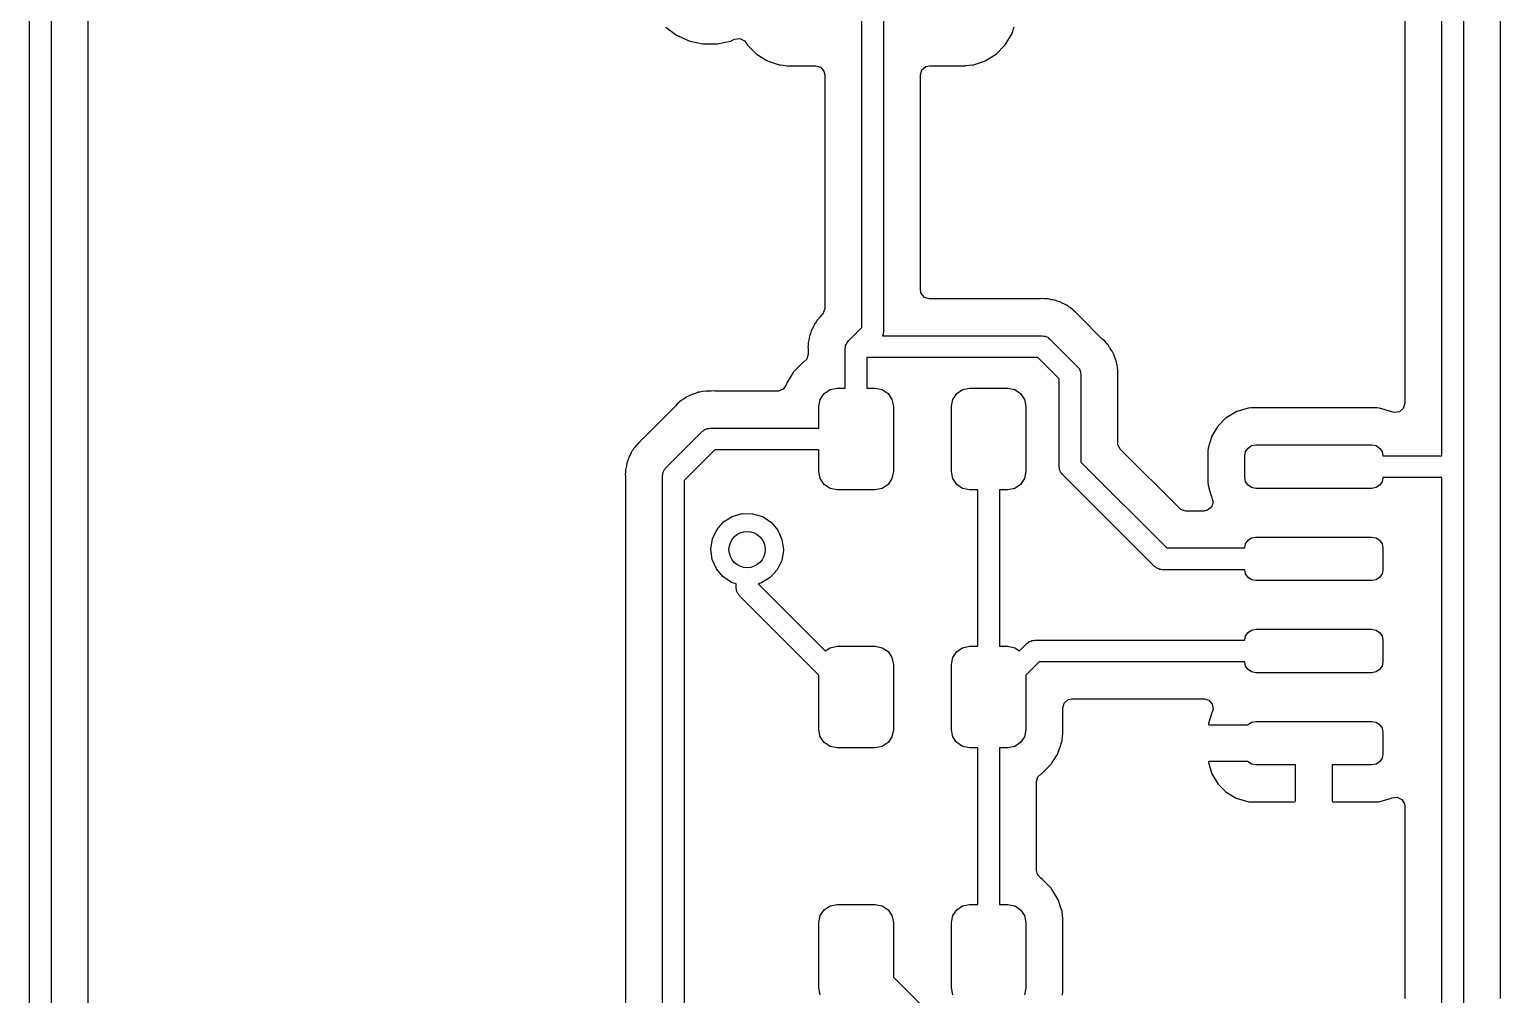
# Model space of a CAD drawing. Extents: x 41 to 172, y -227 to -42.
# Drawn here: x 108.36 to 128.61, y -83.85 to -70.56 of the extents above; entities that cross this region are included whole.
import ezdxf

# ---------------------------------------------------------------- set-up
doc = ezdxf.new("R2010")
doc.units = 0
doc.layers.add('BLACK', color=7, linetype='CONTINUOUS')

msp = doc.modelspace()

# ---------------------------------------------------------------- linework, layer by layer
at = {"layer": 'BLACK', "linetype": 'CONTINUOUS'}
for p, q in [((108.655, -62.15), (108.655, -107.067)), ((108.355, -107.067), (108.355, -62.2121)), ((109.163, -98.8904), (109.163, -62.2321)), ((119.815, -74.6643), (119.815, -66.9642)), ((120.115, -66.902), (120.115, -74.7265)), ((127.8, -76.431), (127.8, -69.305)), ((128.1, -69.305), (128.1, -84.365)), ((127.291, -69.7646), (127.291, -75.7124)), ((128.608, -76.6347), (128.608, -69.7644)), ((117.118, -70.5289), (117.171, -70.5678)), ((117.171, -70.5678), (117.266, -70.6369)), ((117.266, -70.6369), (117.272, -70.6411)), ((117.272, -70.6411), (117.278, -70.6438)), ((117.278, -70.6438), (117.278, -70.6438)), ((117.278, -70.6438), (117.417, -70.7057)), ((118.064, -70.6952), (118.135, -70.6857)), ((118.135, -70.6857), (118.199, -70.7158)), ((121.798, -70.7585), (121.878, -70.629)), ((121.878, -70.629), (121.882, -70.6227)), ((121.878, -70.629), (121.878, -70.629)), ((121.882, -70.6227), (121.915, -70.524)), ((117.417, -70.7057), (117.447, -70.7188)), ((117.447, -70.7188), (117.54, -70.7386)), ((117.54, -70.7386), (117.627, -70.7571)), ((117.627, -70.7571), (117.627, -70.7571)), ((117.627, -70.7571), (117.634, -70.7585)), ((117.634, -70.7585), (117.824, -70.7585)), ((117.824, -70.7585), (117.831, -70.7571)), ((117.831, -70.7571), (117.918, -70.7386)), ((117.831, -70.7571), (117.831, -70.7571)), ((117.918, -70.7386), (118.011, -70.7188)), ((118.011, -70.7188), (118.017, -70.7161)), ((118.017, -70.7161), (118.064, -70.6952)), ((118.017, -70.7161), (118.017, -70.7161)), ((118.199, -70.7158), (118.223, -70.744)), ((118.223, -70.744), (118.242, -70.7743)), ((118.242, -70.7743), (118.367, -70.8993)), ((121.664, -70.8985), (121.789, -70.7733)), ((121.789, -70.7733), (121.798, -70.7585)), ((118.367, -70.8993), (118.373, -70.9031)), ((118.373, -70.9031), (118.373, -70.9031)), ((118.373, -70.9031), (118.51, -70.9877)), ((118.51, -70.9877), (118.517, -70.9921)), ((118.517, -70.9921), (118.54, -70.9997)), ((118.54, -70.9997), (118.679, -71.0456)), ((118.679, -71.0456), (118.679, -71.0456)), ((118.679, -71.0456), (118.685, -71.0478)), ((118.685, -71.0478), (118.692, -71.0485)), ((118.692, -71.0485), (118.692, -71.0485)), ((118.692, -71.0485), (118.732, -71.0526)), ((118.732, -71.0526), (118.79, -71.0585)), ((118.79, -71.0585), (119.18, -71.0585)), ((119.18, -71.0585), (119.248, -71.0785)), ((119.248, -71.0785), (119.295, -71.1322)), ((120.643, -71.1164), (120.697, -71.0699)), ((120.697, -71.0699), (120.749, -71.0585)), ((120.749, -71.0585), (121.24, -71.0585)), ((121.24, -71.0585), (121.244, -71.0582)), ((121.244, -71.0582), (121.339, -71.0482)), ((121.244, -71.0582), (121.244, -71.0582)), ((121.339, -71.0482), (121.346, -71.0475)), ((121.339, -71.0482), (121.339, -71.0482)), ((121.346, -71.0475), (121.353, -71.0453)), ((121.353, -71.0453), (121.49, -70.9997)), ((121.353, -71.0453), (121.353, -71.0453)), ((121.49, -70.9997), (121.514, -70.9916)), ((121.514, -70.9916), (121.664, -70.8985)), ((119.295, -71.1322), (119.306, -71.1845)), ((119.306, -71.1845), (119.306, -74.4011)), ((120.623, -71.1845), (120.643, -71.1164)), ((120.623, -74.1455), (120.623, -71.1845)), ((120.634, -74.1978), (120.623, -74.1455)), ((120.681, -74.2515), (120.634, -74.1978)), ((120.749, -74.2715), (120.681, -74.2515)), ((122.264, -74.2715), (120.749, -74.2715)), ((122.276, -74.2709), (122.264, -74.2715)), ((122.322, -74.2666), (122.276, -74.2709)), ((122.33, -74.2678), (122.322, -74.2666)), ((122.343, -74.2699), (122.33, -74.2678)), ((122.363, -74.2715), (122.343, -74.2699)), ((122.384, -74.2715), (122.363, -74.2715)), ((122.401, -74.2758), (122.384, -74.2715)), ((122.429, -74.283), (122.401, -74.2758)), ((122.441, -74.2854), (122.429, -74.283)), ((122.486, -74.2926), (122.441, -74.2854)), ((122.506, -74.3011), (122.486, -74.2926)), ((122.525, -74.3075), (122.506, -74.3011)), ((122.545, -74.3129), (122.525, -74.3075)), ((122.552, -74.3167), (122.545, -74.3129)), ((122.586, -74.3351), (122.552, -74.3167)), ((122.552, -74.3167), (122.552, -74.3167)), ((122.596, -74.3403), (122.586, -74.3351)), ((119.232, -74.5297), (119.201, -74.5634)), ((119.24, -74.5207), (119.232, -74.5297)), ((119.243, -74.5172), (119.24, -74.5207)), ((119.263, -74.4966), (119.243, -74.5172)), ((119.266, -74.4938), (119.263, -74.4966)), ((119.272, -74.4874), (119.266, -74.4938)), ((119.286, -74.4693), (119.272, -74.4874)), ((119.306, -74.4011), (119.286, -74.4693)), ((122.632, -74.3555), (122.596, -74.3403)), ((122.639, -74.3587), (122.632, -74.3555)), ((122.632, -74.3555), (122.632, -74.3555)), ((122.645, -74.3636), (122.639, -74.3587)), ((122.656, -74.3718), (122.645, -74.3636)), ((122.672, -74.3827), (122.656, -74.3718)), ((122.684, -74.3892), (122.672, -74.3827)), ((122.691, -74.393), (122.684, -74.3892)), ((122.725, -74.4246), (122.691, -74.393)), ((122.734, -74.4324), (122.725, -74.4246)), ((122.737, -74.4351), (122.734, -74.4324)), ((122.758, -74.4556), (122.737, -74.4351)), ((122.761, -74.4584), (122.758, -74.4556)), ((122.8, -74.4952), (122.761, -74.4584)), ((122.812, -74.5069), (122.8, -74.4952)), ((122.817, -74.5136), (122.812, -74.5069)), ((122.825, -74.5224), (122.817, -74.5136)), ((123.121, -74.8192), (122.825, -74.5224)), ((119.115, -74.7299), (119.109, -74.7486)), ((119.12, -74.7092), (119.115, -74.7299)), ((119.143, -74.6687), (119.12, -74.7092)), ((119.148, -74.658), (119.143, -74.6687)), ((119.163, -74.6229), (119.148, -74.658)), ((119.166, -74.6156), (119.163, -74.6229)), ((119.163, -74.6229), (119.163, -74.6229)), ((119.172, -74.6076), (119.166, -74.6156)), ((119.179, -74.5987), (119.172, -74.6076)), ((119.19, -74.5822), (119.179, -74.5987)), ((119.197, -74.5703), (119.19, -74.5822)), ((119.201, -74.5634), (119.197, -74.5703)), ((119.197, -74.5703), (119.197, -74.5703)), ((119.631, -74.8474), (119.815, -74.6643)), ((120.115, -74.7265), (120.109, -74.7456)), ((119.077, -74.9115), (119.074, -74.9327)), ((119.074, -74.9327), (119.076, -74.9562)), ((119.079, -74.8918), (119.077, -74.9115)), ((119.088, -74.8362), (119.079, -74.8703)), ((119.079, -74.8703), (119.079, -74.8918)), ((119.09, -74.8256), (119.088, -74.8362)), ((119.093, -74.8139), (119.09, -74.8256)), ((119.1, -74.7683), (119.093, -74.8116)), ((119.093, -74.8116), (119.093, -74.8139)), ((119.109, -74.7486), (119.1, -74.7683)), ((119.587, -74.9535), (119.593, -74.9344)), ((119.593, -74.9147), (119.602, -74.8976)), ((119.593, -74.9344), (119.593, -74.9147)), ((119.602, -74.8976), (119.608, -74.8785)), ((119.608, -74.8785), (119.622, -74.8645)), ((119.622, -74.8645), (119.631, -74.8474)), ((120.109, -74.7653), (120.101, -74.78)), ((120.101, -74.78), (122.301, -74.78)), ((120.109, -74.7456), (120.109, -74.7653)), ((122.301, -74.78), (122.32, -74.7851)), ((122.32, -74.7851), (122.34, -74.7851)), ((122.34, -74.7851), (122.357, -74.795)), ((122.357, -74.795), (122.376, -74.8001)), ((122.376, -74.8001), (122.39, -74.8141)), ((122.39, -74.8141), (122.407, -74.8239)), ((122.407, -74.8239), (122.788, -75.2049)), ((123.13, -74.8272), (123.121, -74.8192)), ((123.166, -74.8566), (123.13, -74.8272)), ((123.175, -74.8696), (123.166, -74.8566)), ((123.178, -74.874), (123.175, -74.8696)), ((123.191, -74.889), (123.178, -74.874)), ((123.206, -74.9042), (123.191, -74.889)), ((123.228, -74.9405), (123.206, -74.9042)), ((123.23, -74.9439), (123.228, -74.9405)), ((123.236, -74.9539), (123.23, -74.9439)), ((119.007, -75.1477), (119.001, -75.1515)), ((119.019, -75.14), (119.007, -75.1477)), ((119.007, -75.1477), (119.007, -75.1477)), ((119.059, -75.101), (119.019, -75.14)), ((119.079, -75.0328), (119.059, -75.101)), ((119.076, -74.9562), (119.078, -74.9786)), ((119.078, -74.9786), (119.079, -74.9905)), ((119.079, -74.9905), (119.079, -75.0328)), ((119.587, -75.5), (119.587, -74.9535)), ((122.239, -75.08), (119.887, -75.08)), ((119.887, -75.08), (119.887, -75.5)), ((122.532, -75.3731), (122.239, -75.08)), ((123.259, -74.9848), (123.236, -74.9539)), ((123.264, -74.9912), (123.259, -74.9848)), ((123.272, -75.0112), (123.264, -74.9912)), ((123.28, -75.0289), (123.272, -75.0112)), ((123.291, -75.0474), (123.28, -75.0289)), ((123.304, -75.0918), (123.291, -75.0474)), ((123.308, -75.103), (123.304, -75.0918)), ((123.322, -75.1386), (123.308, -75.103)), ((123.325, -75.1459), (123.322, -75.1386)), ((123.322, -75.1386), (123.322, -75.1386)), ((123.327, -75.1655), (123.325, -75.1459)), ((118.872, -75.2829), (118.821, -75.3655)), ((118.876, -75.2767), (118.872, -75.2829)), ((118.872, -75.2829), (118.872, -75.2829)), ((119.001, -75.1515), (118.876, -75.2767)), ((122.788, -75.2049), (122.798, -75.222)), ((122.798, -75.222), (122.812, -75.236)), ((122.812, -75.236), (122.817, -75.2551)), ((122.817, -75.2551), (122.827, -75.2722)), ((122.827, -75.2722), (122.827, -75.2919)), ((122.827, -75.2919), (122.832, -75.311)), ((122.832, -75.311), (122.832, -76.5189)), ((123.328, -75.1672), (123.327, -75.1655)), ((123.332, -75.1866), (123.328, -75.1672)), ((123.338, -75.2072), (123.332, -75.1866)), ((123.338, -75.2151), (123.338, -75.2072)), ((123.339, -75.2533), (123.338, -75.2151)), ((123.34, -75.2652), (123.339, -75.2533)), ((123.34, -75.2696), (123.34, -75.2652)), ((123.34, -75.2987), (123.34, -75.2696)), ((123.341, -75.3026), (123.34, -75.2987)), ((123.343, -75.3735), (123.341, -75.3026)), ((117.585, -75.5544), (117.578, -75.5553)), ((117.605, -75.5504), (117.585, -75.5544)), ((117.625, -75.5444), (117.605, -75.5504)), ((117.671, -75.543), (117.625, -75.5444)), ((117.683, -75.5421), (117.671, -75.543)), ((117.688, -75.5415), (117.683, -75.5421)), ((117.717, -75.5415), (117.688, -75.5415)), ((117.721, -75.5414), (117.717, -75.5415)), ((117.742, -75.5408), (117.721, -75.5414)), ((117.791, -75.5392), (117.742, -75.5408)), ((117.799, -75.5409), (117.791, -75.5392)), ((117.811, -75.5415), (117.799, -75.5409)), ((117.799, -75.5409), (117.799, -75.5409)), ((118.654, -75.5415), (117.811, -75.5415)), ((118.668, -75.5408), (118.654, -75.5415)), ((118.733, -75.5135), (118.668, -75.5408)), ((118.774, -75.4552), (118.733, -75.5135)), ((118.778, -75.4435), (118.774, -75.4552)), ((118.783, -75.4273), (118.778, -75.4435)), ((118.821, -75.3655), (118.783, -75.4273)), ((119.298, -75.5732), (119.379, -75.519)), ((119.379, -75.519), (119.475, -75.5)), ((119.475, -75.5), (119.587, -75.5)), ((119.887, -75.5), (120, -75.5)), ((120, -75.5), (120.096, -75.519)), ((120.096, -75.519), (120.177, -75.5732)), ((121.123, -75.5732), (121.204, -75.519)), ((121.204, -75.519), (121.3, -75.5)), ((121.3, -75.5), (121.825, -75.5)), ((121.825, -75.5), (121.921, -75.519)), ((121.921, -75.519), (122.002, -75.5732)), ((122.532, -76.581), (122.532, -75.3731)), ((123.34, -75.3931), (123.341, -75.3812)), ((123.34, -76.256), (123.34, -75.3931)), ((123.341, -75.3812), (123.343, -75.3735)), ((123.341, -75.3812), (123.341, -75.3812)), ((117.245, -75.7518), (117.237, -75.7605)), ((117.253, -75.7424), (117.245, -75.7518)), ((117.275, -75.7162), (117.253, -75.7424)), ((117.292, -75.7035), (117.275, -75.7162)), ((117.307, -75.6907), (117.292, -75.7035)), ((117.322, -75.6755), (117.307, -75.6907)), ((117.329, -75.6715), (117.322, -75.6755)), ((117.362, -75.652), (117.329, -75.6715)), ((117.329, -75.6715), (117.329, -75.6715)), ((117.372, -75.6455), (117.362, -75.652)), ((117.383, -75.6373), (117.372, -75.6455)), ((117.409, -75.6184), (117.383, -75.6373)), ((117.429, -75.6105), (117.409, -75.6184)), ((117.447, -75.6018), (117.429, -75.6105)), ((117.459, -75.5949), (117.447, -75.6018)), ((117.465, -75.5909), (117.459, -75.5949)), ((117.51, -75.578), (117.465, -75.5909)), ((117.521, -75.5741), (117.51, -75.578)), ((117.557, -75.56), (117.521, -75.5741)), ((117.564, -75.5571), (117.557, -75.56)), ((117.557, -75.56), (117.557, -75.56)), ((117.572, -75.5561), (117.564, -75.5571)), ((117.578, -75.5553), (117.572, -75.5561)), ((117.572, -75.5561), (117.572, -75.5561)), ((119.225, -75.75), (119.244, -75.6543)), ((119.225, -76.05), (119.225, -75.75)), ((119.244, -75.6543), (119.298, -75.5732)), ((120.177, -75.5732), (120.231, -75.6543)), ((120.231, -75.6543), (120.25, -75.75)), ((120.25, -75.75), (120.25, -76.65)), ((121.05, -75.75), (121.069, -75.6543)), ((121.05, -76.65), (121.05, -75.75)), ((121.069, -75.6543), (121.123, -75.5732)), ((122.002, -75.5732), (122.056, -75.6543)), ((122.056, -75.6543), (122.075, -75.75)), ((122.075, -75.75), (122.075, -76.65)), ((127.291, -75.7124), (127.271, -75.7806)), ((117.237, -75.7605), (116.813, -76.1843)), ((124.833, -75.9065), (124.716, -76.0242)), ((124.84, -75.9025), (124.833, -75.9065)), ((124.97, -75.8259), (124.84, -75.9025)), ((124.84, -75.9025), (124.84, -75.9025)), ((124.976, -75.8219), (124.97, -75.8259)), ((124.97, -75.8259), (124.97, -75.8259)), ((124.984, -75.8196), (124.976, -75.8219)), ((125.057, -75.7985), (124.984, -75.8196)), ((124.984, -75.8196), (124.984, -75.8196)), ((125.136, -75.7754), (125.057, -75.7985)), ((125.143, -75.7749), (125.136, -75.7754)), ((125.171, -75.7727), (125.143, -75.7749)), ((125.143, -75.7749), (125.143, -75.7749)), ((125.173, -75.7725), (125.171, -75.7727)), ((125.171, -75.7727), (125.171, -75.7727)), ((126.907, -75.7725), (125.173, -75.7725)), ((126.909, -75.7727), (126.907, -75.7725)), ((126.937, -75.7749), (126.909, -75.7727)), ((126.909, -75.7727), (126.909, -75.7727)), ((126.944, -75.7754), (126.937, -75.7749)), ((126.937, -75.7749), (126.937, -75.7749)), ((127.023, -75.7985), (126.944, -75.7754)), ((127.096, -75.8196), (127.023, -75.7985)), ((127.104, -75.8219), (127.096, -75.8196)), ((127.096, -75.8196), (127.096, -75.8196)), ((127.11, -75.8259), (127.104, -75.8219)), ((127.115, -75.8281), (127.11, -75.8259)), ((127.148, -75.8372), (127.115, -75.8281)), ((127.218, -75.827), (127.148, -75.8372)), ((127.271, -75.7806), (127.218, -75.827)), ((117.115, -76.6019), (117.623, -76.0939)), ((117.623, -76.0939), (117.64, -76.0841)), ((117.64, -76.0841), (117.654, -76.0701)), ((117.654, -76.0701), (117.673, -76.065)), ((117.673, -76.065), (117.69, -76.0551)), ((117.69, -76.0551), (117.71, -76.0551)), ((117.71, -76.0551), (117.729, -76.05)), ((117.729, -76.05), (119.225, -76.05)), ((124.703, -76.046), (124.631, -76.1674)), ((124.712, -76.031), (124.703, -76.046)), ((124.716, -76.0242), (124.712, -76.031)), ((124.712, -76.031), (124.712, -76.031)), ((116.656, -76.362), (116.65, -76.3701)), ((116.663, -76.3532), (116.656, -76.362)), ((116.674, -76.3367), (116.663, -76.3532)), ((116.68, -76.3248), (116.674, -76.3367)), ((116.684, -76.3179), (116.68, -76.3248)), ((116.68, -76.3248), (116.68, -76.3248)), ((116.716, -76.2842), (116.684, -76.3179)), ((116.723, -76.2752), (116.716, -76.2842)), ((116.726, -76.2717), (116.723, -76.2752)), ((116.747, -76.2511), (116.726, -76.2717)), ((116.749, -76.2483), (116.747, -76.2511)), ((116.792, -76.2024), (116.749, -76.2483)), ((116.798, -76.1966), (116.792, -76.2024)), ((116.805, -76.1923), (116.798, -76.1966)), ((116.813, -76.1843), (116.805, -76.1923)), ((117.791, -76.35), (117.371, -76.7701)), ((119.225, -76.35), (117.791, -76.35)), ((119.225, -76.65), (119.225, -76.35)), ((123.343, -76.2828), (123.34, -76.256)), ((123.377, -76.3451), (123.343, -76.2828)), ((124.188, -77.1556), (123.377, -76.3451)), ((124.582, -76.3584), (124.581, -76.3645)), ((124.581, -76.3645), (124.581, -76.7975)), ((124.584, -76.3336), (124.582, -76.3584)), ((124.624, -76.191), (124.584, -76.3272)), ((124.584, -76.3272), (124.584, -76.3336)), ((124.584, -76.3336), (124.584, -76.3336)), ((124.629, -76.175), (124.624, -76.191)), ((124.631, -76.1674), (124.629, -76.175)), ((124.629, -76.175), (124.629, -76.175)), ((125.101, -76.3736), (125.134, -76.3249)), ((125.134, -76.3249), (125.183, -76.2924)), ((125.183, -76.2924), (125.24, -76.281)), ((125.24, -76.281), (126.84, -76.281)), ((126.84, -76.281), (126.897, -76.2924)), ((126.897, -76.2924), (126.946, -76.3249)), ((126.946, -76.3249), (126.979, -76.3736)), ((116.582, -76.5307), (116.576, -76.5684)), ((116.584, -76.5228), (116.582, -76.5307)), ((116.592, -76.5031), (116.584, -76.5228)), ((116.599, -76.4844), (116.592, -76.5031)), ((116.604, -76.4637), (116.599, -76.4844)), ((116.609, -76.4542), (116.604, -76.4637)), ((116.626, -76.4232), (116.609, -76.4542)), ((116.631, -76.4125), (116.626, -76.4232)), ((116.647, -76.3774), (116.631, -76.4125)), ((116.65, -76.3701), (116.647, -76.3774)), ((116.647, -76.3774), (116.647, -76.3774)), ((122.832, -76.5189), (124.014, -77.701)), ((125.09, -76.431), (125.101, -76.3736)), ((125.09, -76.731), (125.09, -76.431)), ((126.979, -76.3736), (126.99, -76.431)), ((126.99, -76.431), (127.8, -76.431)), ((116.561, -76.666), (116.558, -76.6872)), ((116.558, -76.6872), (116.56, -76.7154)), ((116.56, -76.7154), (116.562, -76.7331)), ((116.562, -76.6463), (116.561, -76.666)), ((116.572, -76.5865), (116.562, -76.6248)), ((116.562, -76.6248), (116.562, -76.6463)), ((116.562, -76.7331), (116.562, -76.745)), ((116.562, -76.745), (116.562, -85.6112)), ((116.574, -76.5801), (116.572, -76.5865)), ((116.576, -76.5684), (116.574, -76.5801)), ((117.071, -76.708), (117.076, -76.6889)), ((117.071, -96.774), (117.071, -76.708)), ((117.076, -76.6692), (117.086, -76.6521)), ((117.076, -76.6889), (117.076, -76.6692)), ((117.086, -76.6521), (117.091, -76.633)), ((117.091, -76.633), (117.105, -76.619)), ((117.105, -76.619), (117.115, -76.6019)), ((117.371, -76.7701), (117.371, -96.7119)), ((119.244, -76.7457), (119.225, -76.65)), ((119.298, -76.8268), (119.244, -76.7457)), ((120.231, -76.7457), (120.177, -76.8268)), ((120.25, -76.65), (120.231, -76.7457)), ((121.069, -76.7457), (121.05, -76.65)), ((121.123, -76.8268), (121.069, -76.7457)), ((122.056, -76.7457), (122.002, -76.8268)), ((122.075, -76.65), (122.056, -76.7457)), ((122.537, -76.6001), (122.532, -76.581)), ((122.537, -76.6198), (122.537, -76.6001)), ((122.547, -76.6369), (122.537, -76.6198)), ((122.552, -76.656), (122.547, -76.6369)), ((122.566, -76.67), (122.552, -76.656)), ((122.576, -76.6871), (122.566, -76.67)), ((123.846, -77.9571), (122.576, -76.6871)), ((125.101, -76.7884), (125.09, -76.731)), ((126.99, -76.731), (126.979, -76.7884)), ((127.8, -76.731), (126.99, -76.731)), ((127.8, -84.365), (127.8, -76.731)), ((128.609, -76.6386), (128.608, -76.6347)), ((128.608, -76.7291), (128.609, -76.7172)), ((128.608, -83.9054), (128.608, -76.7291)), ((128.611, -76.7095), (128.609, -76.6386)), ((128.609, -76.7172), (128.611, -76.7095)), ((128.609, -76.7172), (128.609, -76.7172)), ((119.379, -76.881), (119.298, -76.8268)), ((119.475, -76.9), (119.379, -76.881)), ((120, -76.9), (119.475, -76.9)), ((120.096, -76.881), (120, -76.9)), ((120.177, -76.8268), (120.096, -76.881)), ((121.204, -76.881), (121.123, -76.8268)), ((121.3, -76.9), (121.204, -76.881)), ((121.412, -76.9), (121.3, -76.9)), ((121.412, -79.056), (121.412, -76.9)), ((121.825, -76.9), (121.712, -76.9)), ((121.712, -76.9), (121.712, -79.056)), ((121.921, -76.881), (121.825, -76.9)), ((122.002, -76.8268), (121.921, -76.881)), ((124.581, -76.7975), (124.582, -76.7999)), ((124.582, -76.7999), (124.582, -76.8)), ((124.582, -76.8), (124.583, -76.8225)), ((124.583, -76.8225), (124.584, -76.8348)), ((124.584, -76.8348), (124.61, -76.9215)), ((124.61, -76.9215), (124.618, -76.9505)), ((124.618, -76.9505), (124.631, -76.9946)), ((125.134, -76.8371), (125.101, -76.7884)), ((125.183, -76.8696), (125.134, -76.8371)), ((125.24, -76.881), (125.183, -76.8696)), ((126.84, -76.881), (125.24, -76.881)), ((126.897, -76.8696), (126.84, -76.881)), ((126.946, -76.8371), (126.897, -76.8696)), ((126.979, -76.7884), (126.946, -76.8371)), ((124.209, -77.1725), (124.188, -77.1556)), ((124.277, -77.1925), (124.209, -77.1725)), ((124.63, -77.1385), (124.575, -77.183)), ((124.653, -77.0712), (124.63, -77.1385)), ((124.631, -76.9946), (124.635, -77.0024)), ((124.635, -77.0024), (124.636, -77.0032)), ((124.636, -77.0032), (124.638, -77.0087)), ((124.638, -77.0087), (124.637, -77.0091)), ((124.637, -77.0091), (124.653, -77.0712)), ((117.819, -77.4495), (117.913, -77.3432)), ((117.913, -77.3432), (118.033, -77.2676)), ((118.033, -77.2676), (118.169, -77.2286)), ((118.169, -77.2286), (118.311, -77.2295)), ((118.311, -77.2295), (118.447, -77.2701)), ((118.447, -77.2701), (118.566, -77.3472)), ((118.566, -77.3472), (118.658, -77.4546)), ((124.527, -77.1925), (124.277, -77.1925)), ((124.575, -77.183), (124.527, -77.1925)), ((117.737, -77.7179), (117.759, -77.5778)), ((117.759, -77.5778), (117.819, -77.4495)), ((118.658, -77.4546), (118.717, -77.5837)), ((125.134, -77.5949), (125.183, -77.5624)), ((125.183, -77.5624), (125.24, -77.551)), ((125.24, -77.551), (126.84, -77.551)), ((126.84, -77.551), (126.897, -77.5624)), ((126.897, -77.5624), (126.946, -77.5949)), ((117.755, -77.8585), (117.737, -77.7179)), ((118.737, -77.7362), (118.713, -77.876)), ((118.717, -77.5837), (118.737, -77.724)), ((118.737, -77.724), (118.737, -77.7362)), ((124.014, -77.701), (125.09, -77.701)), ((125.09, -77.701), (125.101, -77.6436)), ((125.101, -77.6436), (125.134, -77.5949)), ((126.946, -77.5949), (126.979, -77.6436)), ((126.979, -77.6436), (126.99, -77.701)), ((126.99, -77.701), (126.99, -78.001)), ((117.813, -77.9882), (117.755, -77.8585)), ((118.713, -77.876), (118.652, -78.0036)), ((123.863, -77.9669), (123.846, -77.9571)), ((123.877, -77.9809), (123.863, -77.9669)), ((123.896, -77.986), (123.877, -77.9809)), ((117.904, -78.0967), (117.813, -77.9882)), ((118.022, -78.1753), (117.904, -78.0967)), ((118.087, -78.1957), (118.022, -78.1753)), ((118.436, -78.1829), (118.389, -78.1955)), ((118.556, -78.1087), (118.436, -78.1829)), ((118.652, -78.0036), (118.556, -78.1087)), ((123.913, -77.9959), (123.896, -77.986)), ((123.933, -77.9959), (123.913, -77.9959)), ((123.952, -78.001), (123.933, -77.9959)), ((125.09, -78.001), (123.952, -78.001)), ((125.101, -78.0584), (125.09, -78.001)), ((125.134, -78.1071), (125.101, -78.0584)), ((125.183, -78.1396), (125.134, -78.1071)), ((125.24, -78.151), (125.183, -78.1396)), ((126.84, -78.151), (125.24, -78.151)), ((126.897, -78.1396), (126.84, -78.151)), ((126.946, -78.1071), (126.897, -78.1396)), ((126.979, -78.0584), (126.946, -78.1071)), ((126.99, -78.001), (126.979, -78.0584)), ((118.087, -78.2555), (118.087, -78.1957)), ((118.092, -78.2746), (118.087, -78.2555)), ((118.092, -78.2943), (118.092, -78.2746)), ((118.102, -78.3114), (118.092, -78.2943)), ((118.107, -78.3305), (118.102, -78.3114)), ((118.121, -78.3445), (118.107, -78.3305)), ((118.131, -78.3616), (118.121, -78.3445)), ((119.225, -79.4556), (118.131, -78.3616)), ((118.389, -78.1955), (119.313, -79.1194)), ((122.109, -79.0051), (122.122, -78.9911)), ((122.122, -78.9911), (122.142, -78.986)), ((122.142, -78.986), (122.159, -78.9761)), ((122.159, -78.9761), (122.178, -78.9761)), ((122.178, -78.9761), (122.197, -78.971)), ((122.197, -78.971), (125.09, -78.971)), ((125.09, -78.971), (125.101, -78.9136)), ((125.101, -78.9136), (125.134, -78.8649)), ((125.134, -78.8649), (125.183, -78.8324)), ((125.183, -78.8324), (125.24, -78.821)), ((125.24, -78.821), (126.84, -78.821)), ((126.84, -78.821), (126.897, -78.8324)), ((126.897, -78.8324), (126.946, -78.8649)), ((126.946, -78.8649), (126.979, -78.9136)), ((126.979, -78.9136), (126.99, -78.971)), ((126.99, -78.971), (126.99, -79.271)), ((119.313, -79.1194), (119.379, -79.075)), ((119.379, -79.075), (119.475, -79.056)), ((119.475, -79.056), (120, -79.056)), ((120, -79.056), (120.096, -79.075)), ((120.096, -79.075), (120.177, -79.1292)), ((120.177, -79.1292), (120.231, -79.2103)), ((121.069, -79.2103), (121.123, -79.1292)), ((121.123, -79.1292), (121.204, -79.075)), ((121.204, -79.075), (121.3, -79.056)), ((121.3, -79.056), (121.412, -79.056)), ((121.712, -79.056), (121.825, -79.056)), ((121.825, -79.056), (121.921, -79.075)), ((121.921, -79.075), (121.987, -79.1194)), ((121.987, -79.1194), (122.091, -79.0149)), ((122.091, -79.0149), (122.109, -79.0051)), ((120.231, -79.2103), (120.25, -79.306)), ((120.25, -79.306), (120.25, -80.206)), ((121.05, -79.306), (121.069, -79.2103)), ((121.05, -80.206), (121.05, -79.306)), ((122.26, -79.271), (122.075, -79.4556)), ((125.09, -79.271), (122.26, -79.271)), ((125.101, -79.3284), (125.09, -79.271)), ((125.134, -79.3771), (125.101, -79.3284)), ((125.183, -79.4096), (125.134, -79.3771)), ((126.946, -79.3771), (126.897, -79.4096)), ((126.979, -79.3284), (126.946, -79.3771)), ((126.99, -79.271), (126.979, -79.3284)), ((119.225, -80.206), (119.225, -79.4556)), ((122.075, -79.4556), (122.075, -80.206)), ((125.24, -79.421), (125.183, -79.4096)), ((126.84, -79.421), (125.24, -79.421)), ((126.897, -79.4096), (126.84, -79.421)), ((122.604, -79.8374), (122.657, -79.7909)), ((122.657, -79.7909), (122.709, -79.7795)), ((122.709, -79.7795), (124.528, -79.7795)), ((124.528, -79.7795), (124.596, -79.7995)), ((124.596, -79.7995), (124.642, -79.8532)), ((122.584, -79.9055), (122.604, -79.8374)), ((122.584, -80.2564), (122.584, -79.9055)), ((124.629, -79.9852), (124.59, -80.1196)), ((124.635, -79.9708), (124.629, -79.9852)), ((124.636, -79.9696), (124.635, -79.9708)), ((124.637, -79.9674), (124.636, -79.9696)), ((124.639, -79.9635), (124.637, -79.9674)), ((124.652, -79.9234), (124.638, -79.9634)), ((124.638, -79.9634), (124.639, -79.9635)), ((124.642, -79.8532), (124.652, -79.9234)), ((119.244, -80.3017), (119.225, -80.206)), ((120.25, -80.206), (120.231, -80.3017)), ((121.069, -80.3017), (121.05, -80.206)), ((122.075, -80.206), (122.056, -80.3017)), ((124.59, -80.1196), (124.59, -80.1337)), ((124.59, -80.1337), (124.597, -80.137)), ((124.597, -80.137), (125.133, -80.137)), ((125.133, -80.137), (125.134, -80.1349)), ((125.134, -80.1349), (125.183, -80.1024)), ((125.183, -80.1024), (125.24, -80.091)), ((125.24, -80.091), (126.84, -80.091)), ((126.84, -80.091), (126.897, -80.1024)), ((126.897, -80.1024), (126.946, -80.1349)), ((126.946, -80.1349), (126.979, -80.1836)), ((126.979, -80.1836), (126.99, -80.241)), ((119.298, -80.3828), (119.244, -80.3017)), ((119.379, -80.437), (119.298, -80.3828)), ((120.177, -80.3828), (120.096, -80.437)), ((120.231, -80.3017), (120.177, -80.3828)), ((121.123, -80.3828), (121.069, -80.3017)), ((121.204, -80.437), (121.123, -80.3828)), ((122.002, -80.3828), (121.921, -80.437)), ((122.056, -80.3017), (122.002, -80.3828)), ((122.547, -80.4385), (122.571, -80.3674)), ((122.571, -80.3674), (122.573, -80.3609)), ((122.571, -80.3674), (122.571, -80.3674)), ((122.573, -80.3609), (122.574, -80.349)), ((122.574, -80.349), (122.579, -80.297)), ((122.579, -80.297), (122.584, -80.2564)), ((126.99, -80.241), (126.99, -80.541)), ((119.475, -80.456), (119.379, -80.437)), ((120, -80.456), (119.475, -80.456)), ((120.096, -80.437), (120, -80.456)), ((121.3, -80.456), (121.204, -80.437)), ((121.412, -80.456), (121.3, -80.456)), ((121.412, -82.612), (121.412, -80.456)), ((121.825, -80.456), (121.712, -80.456)), ((121.712, -80.456), (121.712, -82.612)), ((121.921, -80.437), (121.825, -80.456)), ((122.438, -80.6569), (122.513, -80.535)), ((122.513, -80.535), (122.517, -80.5287)), ((122.513, -80.535), (122.513, -80.535)), ((122.517, -80.5287), (122.547, -80.4385)), ((126.979, -80.5984), (126.946, -80.6471)), ((126.99, -80.541), (126.979, -80.5984)), ((122.241, -80.855), (122.281, -80.816)), ((122.281, -80.816), (122.293, -80.8083)), ((122.293, -80.8083), (122.299, -80.8045)), ((122.293, -80.8083), (122.293, -80.8083)), ((122.299, -80.8045), (122.424, -80.6793)), ((122.424, -80.6793), (122.434, -80.6632)), ((122.434, -80.6632), (122.438, -80.6569)), ((124.59, -80.649), (124.588, -80.6569)), ((124.588, -80.6569), (124.629, -80.7968)), ((124.603, -80.645), (124.59, -80.649)), ((125.133, -80.645), (124.603, -80.645)), ((124.629, -80.7968), (124.635, -80.8112)), ((124.635, -80.8112), (124.712, -80.9407)), ((125.134, -80.6471), (125.133, -80.645)), ((125.183, -80.6796), (125.134, -80.6471)), ((125.24, -80.691), (125.183, -80.6796)), ((125.786, -80.691), (125.24, -80.691)), ((125.786, -81.1855), (125.786, -80.691)), ((126.84, -80.691), (126.294, -80.691)), ((126.294, -80.691), (126.294, -81.1809)), ((126.897, -80.6796), (126.84, -80.691)), ((126.946, -80.6471), (126.897, -80.6796)), ((122.221, -80.9232), (122.241, -80.855)), ((122.221, -82.1447), (122.221, -80.9232)), ((124.712, -80.9407), (124.722, -80.9531)), ((124.722, -80.9531), (124.828, -81.0594)), ((124.828, -81.0594), (124.84, -81.0691)), ((124.84, -81.0691), (124.97, -81.1456)), ((124.97, -81.1456), (124.984, -81.1519)), ((124.984, -81.1519), (125.13, -81.1943)), ((125.13, -81.1943), (125.143, -81.1966)), ((125.143, -81.1966), (125.171, -81.1988)), ((125.171, -81.1988), (125.176, -81.199)), ((125.176, -81.199), (125.768, -81.199)), ((125.768, -81.199), (125.783, -81.1945)), ((125.783, -81.1945), (125.784, -81.1931)), ((125.784, -81.1931), (125.786, -81.1855)), ((126.294, -81.1809), (126.298, -81.1961)), ((126.298, -81.1961), (126.3, -81.1973)), ((126.3, -81.1973), (126.308, -81.199)), ((126.308, -81.199), (126.904, -81.199)), ((126.904, -81.199), (126.909, -81.1988)), ((126.909, -81.1988), (126.937, -81.1966)), ((126.937, -81.1966), (126.95, -81.1943)), ((126.95, -81.1943), (127.096, -81.1519)), ((127.096, -81.1519), (127.115, -81.1434)), ((127.115, -81.1434), (127.186, -81.1347)), ((127.186, -81.1347), (127.25, -81.1655)), ((127.25, -81.1655), (127.287, -81.2259)), ((127.287, -81.2259), (127.291, -81.259)), ((127.291, -81.259), (127.291, -83.9056)), ((122.233, -82.1992), (122.221, -82.1447)), ((122.281, -82.252), (122.233, -82.1992)), ((122.298, -82.2627), (122.281, -82.252)), ((122.423, -82.3877), (122.298, -82.2627)), ((122.517, -82.5381), (122.423, -82.3877)), ((119.298, -82.6852), (119.379, -82.631)), ((119.379, -82.631), (119.475, -82.612)), ((119.475, -82.612), (120, -82.612)), ((120, -82.612), (120.096, -82.631)), ((120.096, -82.631), (120.177, -82.6852)), ((121.123, -82.6852), (121.204, -82.631)), ((121.204, -82.631), (121.3, -82.612)), ((121.3, -82.612), (121.412, -82.612)), ((121.712, -82.612), (121.825, -82.612)), ((121.825, -82.612), (121.921, -82.631)), ((121.921, -82.631), (122.002, -82.6852)), ((122.519, -82.545), (122.517, -82.5381)), ((122.562, -82.6732), (122.519, -82.545)), ((119.225, -82.862), (119.244, -82.7663)), ((119.244, -82.7663), (119.298, -82.6852)), ((120.177, -82.6852), (120.231, -82.7663)), ((120.231, -82.7663), (120.25, -82.862)), ((121.05, -82.862), (121.069, -82.7663)), ((121.069, -82.7663), (121.123, -82.6852)), ((122.002, -82.6852), (122.056, -82.7663)), ((122.056, -82.7663), (122.075, -82.862)), ((122.573, -82.7058), (122.562, -82.6732)), ((122.573, -82.7127), (122.573, -82.7058)), ((122.583, -82.8083), (122.573, -82.7127)), ((122.573, -82.7127), (122.573, -82.7127)), ((122.584, -82.8116), (122.583, -82.8083)), ((122.584, -83.8124), (122.584, -82.8116)), ((119.225, -83.762), (119.225, -82.862)), ((120.25, -82.862), (120.25, -83.6124)), ((121.05, -83.762), (121.05, -82.862)), ((122.075, -82.862), (122.075, -83.762)), ((120.25, -83.6124), (120.756, -84.1184)), ((119.244, -83.8577), (119.225, -83.762)), ((121.069, -83.8577), (121.05, -83.762)), ((122.075, -83.762), (122.056, -83.8577)), ((122.579, -83.8608), (122.584, -83.8124))]:
    msp.add_line(p, q, dxfattribs=at)
at = {"layer": 'BLACK'}
msp.add_circle((118.237, -77.724), 0.25, dxfattribs=at)

doc.saveas('drawing.dxf')
